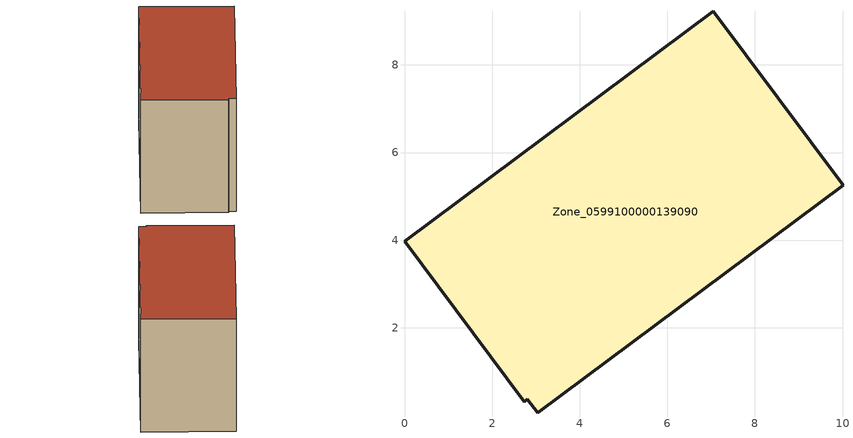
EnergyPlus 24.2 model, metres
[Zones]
Zone_0599100000139090
 floor ground (C_G): 2.81,0.36 2.73,0.31 0,3.98 7.05,9.23 10.01,5.25 3.04,0.06 z0
 wall outside (C_F): 10.01,5.25 7.05,9.23 0,3.98 2.73,0.31 2.81,0.36 3.04,0.06 10.01,5.25 z0:7
 roof outside (C_R): 2.81,0.36 3.04,0.06 10.01,5.25 7.05,9.23 0,3.98 2.73,0.31 z7
[BUILDING]
Pand.0599100000139090: North Axis=0; Terrain=City; Loads Convergence Tolerance Value=0.04; Temperature Convergence Tolerance Value=0.4; Solar Distribution=FullExterior; Maximum Number of Warmup Days=25; Minimum Number of Warmup Days=1
[Site:Location]
Rotterdam.The.Hague.AP_ZH_NLD Design_Conditions: Latitude=51.96; Longitude=4.45; Time Zone=1; Elevation=-4.5
[SITE:GROUNDTEMPERATURE:BUILDINGSURFACE]
18, 18, 18, 18, 18, 18, 18, 18, 18, 18, 18, 18
[MATERIAL] Thermal Absorptance=0.9; Solar Absorptance=0.7; Visible Absorptance=0.7
Name | Roughness | Thickness | Conductivity | Density | Specific Heat
G.TI.1946 | MediumSmooth | 0.15 | 1 | 540 | 1210
F.TI.1946 | Rough | 0.3 | 0.857143 | 1920 | 840
R.TI.1946 | MediumRough | 0.2 | 0.1 | 1500 | 1000
[CONSTRUCTION]
C_G: G.TI.1946
C_F: F.TI.1946
C_R: R.TI.1946
[ZONE]
Zone_0599100000139090: Type=1; Multiplier=1; Ceiling Height=Autocalculate; Volume=Autocalculate; Floor Area=autocalculate; Part of Total Floor Area=Yes
[ZONEINFILTRATION:DESIGNFLOWRATE]
Infil_Zone_0599100000139090: Zone or ZoneList or Space or SpaceList=Zone_0599100000139090; Schedule=AlwaysOn; Design Flow Rate Calculation Method=Flow/Area; Flow Rate per Floor Area=0.003; Constant Term Coefficient=1; Temperature Term Coefficient=0; Velocity Term Coefficient=0; Velocity Squared Term Coefficient=0
[HVACTEMPLATE:ZONE:IDEALLOADSAIRSYSTEM]
Zone_0599100000139090: Maximum Heating Supply Air Temperature=50; Minimum Cooling Supply Air Temperature=13; Maximum Heating Supply Air Humidity Ratio=0.0156; Minimum Cooling Supply Air Humidity Ratio=0.0077; Heating Limit=NoLimit; Cooling Limit=NoLimit; Dehumidification Control Type=ConstantSensibleHeatRatio; Cooling Sensible Heat Ratio=0.7; Dehumidification Setpoint=60; Humidification Control Type=None; Humidification Setpoint=30; Outdoor Air Method=None; Outdoor Air Flow Rate per Person=0.00944; Outdoor Air Flow Rate per Zone Floor Area=0; Outdoor Air Flow Rate per Zone=0; Demand Controlled Ventilation Type=None; Outdoor Air Economizer Type=NoEconomizer; Heat Recovery Type=None; Sensible Heat Recovery Effectiveness=0.7; Latent Heat Recovery Effectiveness=0.65
[ZONECONTROL:THERMOSTAT]
ThermostatControl_Zone_0599100000139090: Zone or ZoneList=Zone_0599100000139090; Control Type Schedule=DualSetpointControlType; Control 1=Thermostat_Zone_0599100000139090; Temperature Difference Between Cutout And Setpoint=0
[THERMOSTATSETPOINT:DUALSETPOINT]
Thermostat_Zone_0599100000139090: Heating Setpoint Temperature Schedule=HeatingSetpoint_Zone_0599100000139090; Cooling Setpoint Temperature Schedule=CoolingSetpoint_Zone_0599100000139090
[SCHEDULE:COMPACT]
HeatingSetpoint_Zone_0599100000139090: Through: 12/31, For: AllDays, Until: 24:00, 21
CoolingSetpoint_Zone_0599100000139090: Through: 12/31, For: AllDays, Until: 24:00, 24
DualSetpointControlType: Through: 12/31, For: AllDays, Until: 24:00, 4
AlwaysOn: Through: 12/31, For: AllDays, Until: 24:00, 1
